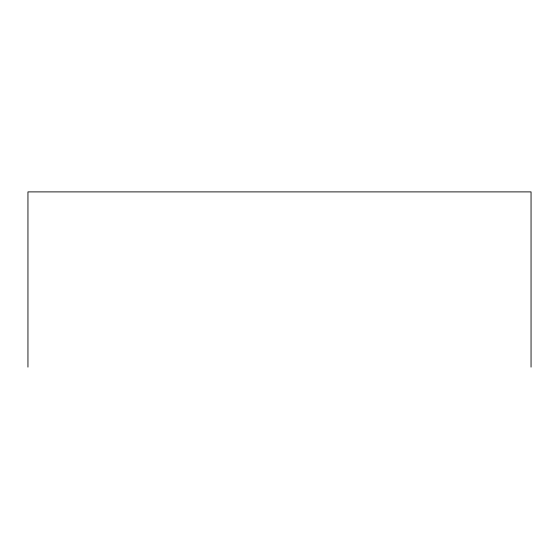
<?xml version="1.0" encoding="UTF-8"?>
<svg xmlns="http://www.w3.org/2000/svg" width="559" height="559" viewBox="0 0 559 559"><rect width="100%" height="100%" fill="white"/><g stroke="black" fill="none" stroke-linecap="round" stroke-linejoin="round"><path stroke-width="0.84" d="M531.05 367.109L531.05 191.891L27.95 191.891L27.95 367.109"/></g></svg>
